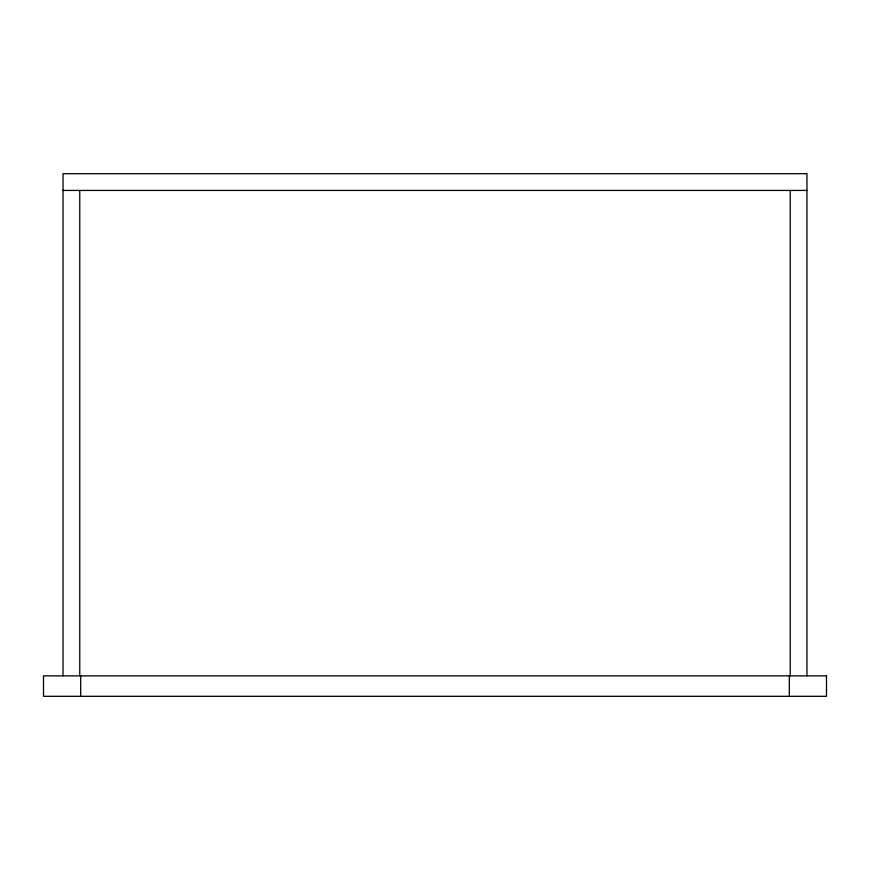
<?xml version="1.0" encoding="UTF-8"?>
<svg xmlns="http://www.w3.org/2000/svg" width="870" height="870" viewBox="0 0 870 870"><rect width="100%" height="100%" fill="white"/><g stroke="black" fill="none" stroke-linecap="round" stroke-linejoin="round"><path stroke-width="1.3" d="M63.031 190.432L806.968 190.432M806.968 675.849L806.968 173.685L63.031 173.685L63.031 675.849M790.232 190.432L790.232 675.849M789.307 675.849L789.307 696.315M80.692 675.849L80.692 696.315M79.768 190.432L79.768 675.849M826.5 675.849L43.5 675.849L43.5 696.315L826.5 696.315L826.5 675.849"/></g></svg>
